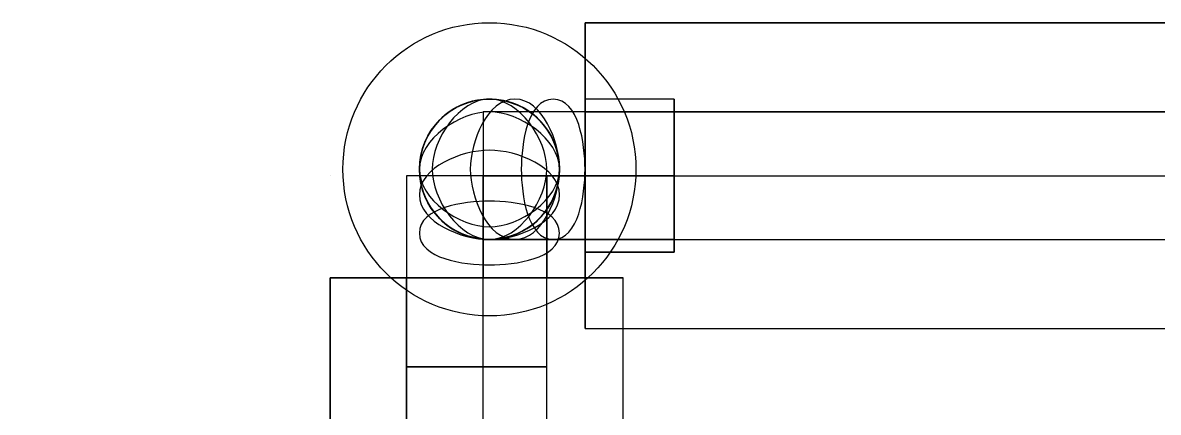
# Model space of a CAD drawing. Header units: metres. Extents: x 114 to 218, y 8 to 180.
# Drawn here: x 169.263 to 170.635, y 85.216 to 85.686 of the extents above; entities that cross this region are included whole.
import ezdxf

# ---------------------------------------------------------------- set-up
doc = ezdxf.new("R2010")
doc.units = ezdxf.units.M
doc.header["$MEASUREMENT"] = 0
for name, color, linetype in [('_Route', 7, 'Continuous'), ('PL-DHW-Fitting', 7, 'Continuous'), ('PL-DHW-Pipe', 7, 'Continuous'), ('PL-DHW-Pipe_Fitting-Insulation', 7, 'Continuous')]:
    doc.layers.add(name, color=color, linetype=linetype)

msp = doc.modelspace()

# ---------------------------------------------------------------- linework, layer by layer
at = {"layer": '_Route', "color": 4, "true_color": 0x00ffff}
msp.add_lwpolyline([(126.489, 57.984), (150.623, 57.984), (150.623, 65.1518), (169.8193, 65.1518), (169.8193, 85.5019), (182.2324, 85.5019)], dxfattribs=at)
msp.add_lwpolyline([(126.489, 57.984), (150.623, 57.984), (150.623, 65.1518), (169.8193, 65.1518), (169.8193, 85.5019), (182.2324, 85.5019)], dxfattribs=at)
at = {"layer": 'PL-DHW-Fitting', "color": 1, "true_color": 0xff0000}
for points in [[(169.8193, 85.5942), (169.8193, 85.5942)], [(169.8193, 85.5942), (169.8193, 85.5942)], [(169.8193, 85.5942), (169.8193, 85.5942)], [(169.8193, 85.5942), (169.8193, 85.5942)], [(169.9424, 85.5942), (169.9424, 85.5634), (169.9424, 85.5019), (169.9424, 85.4403), (169.9424, 85.4096), (169.9424, 85.4403), (169.9424, 85.5019), (169.9424, 85.5634), (169.9424, 85.5942)], [(170.0501, 85.5942), (169.9424, 85.5942)], [(170.0501, 85.5942), (169.9424, 85.5942)], [(169.9424, 85.5942), (169.9424, 85.5634), (169.9424, 85.5019), (169.9424, 85.4403), (169.9424, 85.4096), (169.9424, 85.4403), (169.9424, 85.5019), (169.9424, 85.5634), (169.9424, 85.5942)], [(170.0501, 85.5942), (169.9424, 85.5942)], [(170.0501, 85.5942), (169.9424, 85.5942)], [(170.0501, 85.4096), (170.0501, 85.4403), (170.0501, 85.5019), (170.0501, 85.5634), (170.0501, 85.5942), (170.0501, 85.5634), (170.0501, 85.5019), (170.0501, 85.4403), (170.0501, 85.4096)], [(170.0501, 85.4096), (170.0501, 85.4403), (170.0501, 85.5019), (170.0501, 85.5634), (170.0501, 85.5942), (170.0501, 85.5634), (170.0501, 85.5019), (170.0501, 85.4403), (170.0501, 85.4096)], [(169.8193, 85.5788), (169.8193, 85.5788)], [(169.8193, 85.5788), (169.8193, 85.5788)], [(169.8193, 85.5788), (169.8193, 85.5634), (169.8193, 85.4865), (169.8193, 85.3788)], [(169.8193, 85.5788), (169.8193, 85.5788)], [(169.8193, 85.5788), (169.8193, 85.5788)], [(169.8193, 85.5788), (169.8193, 85.5788)], [(169.8193, 85.5788), (169.8193, 85.5788)], [(169.9424, 85.5788), (169.8501, 85.5788), (169.8193, 85.5788)], [(169.9424, 85.5788), (169.8501, 85.5788), (169.8193, 85.5788)], [(169.8193, 85.5788), (169.8193, 85.5788)], [(169.8193, 85.5788), (169.8193, 85.5788)], [(169.8193, 85.5788), (169.8193, 85.5634), (169.8193, 85.4865), (169.8193, 85.3788)], [(169.8193, 85.5788), (169.8193, 85.5788)], [(169.8193, 85.5788), (169.8193, 85.5788)], [(169.8193, 85.5788), (169.8193, 85.5788)], [(169.8193, 85.5788), (169.8193, 85.5788)], [(169.9424, 85.5788), (169.8501, 85.5788), (169.8193, 85.5788)], [(169.9424, 85.5788), (169.8501, 85.5788), (169.8193, 85.5788)], [(169.9424, 85.4249), (169.9424, 85.4403), (169.9424, 85.5019), (169.9424, 85.5634), (169.9424, 85.5788), (169.9424, 85.5634), (169.9424, 85.5019), (169.9424, 85.4403), (169.9424, 85.4249)], [(169.9424, 85.5788), (169.9424, 85.5634), (169.9424, 85.5019), (169.9424, 85.4403), (169.9424, 85.4249), (169.9424, 85.4403), (169.9424, 85.5019), (169.9424, 85.5634), (169.9424, 85.5788), (169.9424, 85.5634), (169.9424, 85.5019), (169.9424, 85.4403), (169.9424, 85.4249), (169.9424, 85.4403), (169.9424, 85.5019), (169.9424, 85.5634), (169.9424, 85.5788)], [(170.0501, 85.5788), (169.9424, 85.5788)], [(169.9424, 85.5788), (169.9424, 85.5788)], [(170.0501, 85.5788), (169.9424, 85.5788)], [(169.9424, 85.5788), (169.9424, 85.5788)], [(169.9424, 85.4249), (169.9424, 85.4403), (169.9424, 85.5019), (169.9424, 85.5634), (169.9424, 85.5788), (169.9424, 85.5634), (169.9424, 85.5019), (169.9424, 85.4403), (169.9424, 85.4249)], [(169.9424, 85.5788), (169.9424, 85.5634), (169.9424, 85.5019), (169.9424, 85.4403), (169.9424, 85.4249), (169.9424, 85.4403), (169.9424, 85.5019), (169.9424, 85.5634), (169.9424, 85.5788), (169.9424, 85.5634), (169.9424, 85.5019), (169.9424, 85.4403), (169.9424, 85.4249), (169.9424, 85.4403), (169.9424, 85.5019), (169.9424, 85.5634), (169.9424, 85.5788)], [(170.0501, 85.5788), (169.9424, 85.5788)], [(169.9424, 85.5788), (169.9424, 85.5788)], [(170.0501, 85.5788), (169.9424, 85.5788)], [(169.9424, 85.5788), (169.9424, 85.5788)], [(170.0501, 85.4249), (170.0501, 85.4403), (170.0501, 85.5019), (170.0501, 85.5634), (170.0501, 85.5788), (170.0501, 85.5634), (170.0501, 85.5019), (170.0501, 85.4403), (170.0501, 85.4249)], [(170.0501, 85.4249), (170.0501, 85.4403), (170.0501, 85.5019), (170.0501, 85.5634), (170.0501, 85.5788), (170.0501, 85.5634), (170.0501, 85.5019), (170.0501, 85.4403), (170.0501, 85.4249)], [(169.727, 85.5019), (169.727, 85.5019)], [(169.727, 85.5019), (169.727, 85.5019)], [(169.727, 85.5019), (169.727, 85.5019)], [(169.727, 85.5019), (169.727, 85.4711), (169.727, 85.3788)], [(169.727, 85.5019), (169.727, 85.4711), (169.727, 85.3788)], [(169.727, 85.5019), (169.727, 85.5019)], [(169.727, 85.5019), (169.727, 85.5019)], [(169.727, 85.5019), (169.727, 85.5019)], [(169.9424, 85.5019), (169.8347, 85.5019), (169.7578, 85.5019), (169.727, 85.5019)], [(169.727, 85.5019), (169.727, 85.5019)], [(169.727, 85.5019), (169.727, 85.5019)], [(169.727, 85.5019), (169.727, 85.5019)], [(169.727, 85.5019), (169.727, 85.5019)], [(169.727, 85.5019), (169.727, 85.5019)], [(169.727, 85.5019), (169.727, 85.5019)], [(169.727, 85.5019), (169.727, 85.4711), (169.727, 85.3788)], [(169.727, 85.5019), (169.727, 85.4711), (169.727, 85.3788)], [(169.727, 85.5019), (169.727, 85.5019)], [(169.727, 85.5019), (169.727, 85.5019)], [(169.727, 85.5019), (169.727, 85.5019)], [(169.9424, 85.5019), (169.8347, 85.5019), (169.7578, 85.5019), (169.727, 85.5019)], [(169.727, 85.5019), (169.727, 85.5019)], [(169.727, 85.5019), (169.727, 85.5019)], [(169.727, 85.5019), (169.727, 85.5019)], [(169.8962, 85.5019), (169.8962, 85.5019)], [(169.8962, 85.5019), (169.8962, 85.5019)], [(169.8962, 85.5019), (169.8962, 85.5019)], [(169.8962, 85.5019), (169.8962, 85.4711), (169.8962, 85.3788)], [(169.8962, 85.3788), (169.8962, 85.4711), (169.8962, 85.5019)], [(169.8962, 85.5019), (169.8962, 85.5019)], [(169.8962, 85.5019), (169.8962, 85.5019)], [(169.8962, 85.5019), (169.8962, 85.5019)], [(169.9424, 85.5019), (169.9116, 85.5019), (169.8962, 85.5019)], [(169.8962, 85.5019), (169.8962, 85.5019)], [(169.8962, 85.5019), (169.8962, 85.5019)], [(169.8962, 85.5019), (169.8962, 85.5019)], [(169.8962, 85.5019), (169.8962, 85.5019)], [(169.8962, 85.5019), (169.8962, 85.5019)], [(169.8962, 85.5019), (169.8962, 85.4711), (169.8962, 85.3788)], [(169.8962, 85.3788), (169.8962, 85.4711), (169.8962, 85.5019)], [(169.8962, 85.5019), (169.8962, 85.5019)], [(169.8962, 85.5019), (169.8962, 85.5019)], [(169.8962, 85.5019), (169.8962, 85.5019)], [(169.9424, 85.5019), (169.9116, 85.5019), (169.8962, 85.5019)], [(169.8962, 85.5019), (169.8962, 85.5019)], [(169.8962, 85.5019), (169.8962, 85.5019)], [(170.0501, 85.5019), (169.9424, 85.5019)], [(170.0501, 85.5019), (169.9424, 85.5019)], [(170.0501, 85.5019), (169.9424, 85.5019)], [(170.0501, 85.5019), (169.9424, 85.5019)], [(169.9424, 85.5019), (169.9424, 85.5019)], [(169.9424, 85.5019), (169.9424, 85.5019)], [(169.9424, 85.5019), (169.9424, 85.5019)], [(169.9424, 85.5019), (169.9424, 85.5019)], [(170.0501, 85.5019), (169.9424, 85.5019)], [(170.0501, 85.5019), (169.9424, 85.5019)], [(170.0501, 85.5019), (169.9424, 85.5019)], [(170.0501, 85.5019), (169.9424, 85.5019)], [(169.9424, 85.5019), (169.9424, 85.5019)], [(169.9424, 85.5019), (169.9424, 85.5019)], [(169.9424, 85.5019), (169.9424, 85.5019)], [(169.9424, 85.5019), (169.9424, 85.5019)], [(170.0501, 85.5019), (170.0501, 85.5019)], [(170.0501, 85.5019), (170.0501, 85.5019)], [(170.0501, 85.5019), (170.0501, 85.5019)], [(170.0501, 85.5019), (170.0501, 85.5019)], [(169.8193, 85.4249), (169.8193, 85.4249)], [(169.8193, 85.4249), (169.8193, 85.4249)], [(169.8193, 85.4249), (169.8193, 85.4096), (169.8193, 85.3788)], [(169.8193, 85.4249), (169.8193, 85.4249)], [(169.8193, 85.4249), (169.8193, 85.4249)], [(169.8193, 85.4249), (169.8193, 85.4249)], [(169.8193, 85.4249), (169.8193, 85.4249)], [(169.9424, 85.4249), (169.8501, 85.4249), (169.8193, 85.4249)], [(169.8193, 85.4249), (169.8501, 85.4249), (169.9424, 85.4249)], [(169.8193, 85.4249), (169.8193, 85.4249)], [(169.8193, 85.4249), (169.8193, 85.4249)], [(169.8193, 85.4249), (169.8193, 85.4096), (169.8193, 85.3788)], [(169.8193, 85.4249), (169.8193, 85.4249)], [(169.8193, 85.4249), (169.8193, 85.4249)], [(169.8193, 85.4249), (169.8193, 85.4249)], [(169.8193, 85.4249), (169.8193, 85.4249)], [(169.9424, 85.4249), (169.8501, 85.4249), (169.8193, 85.4249)], [(169.8193, 85.4249), (169.8501, 85.4249), (169.9424, 85.4249)], [(170.0501, 85.4249), (169.9424, 85.4249)], [(169.9424, 85.4249), (169.9424, 85.4249)], [(169.9424, 85.4249), (170.0501, 85.4249)], [(169.9424, 85.4249), (169.9424, 85.4249)], [(170.0501, 85.4249), (169.9424, 85.4249)], [(169.9424, 85.4249), (169.9424, 85.4249)], [(169.9424, 85.4249), (170.0501, 85.4249)], [(169.9424, 85.4249), (169.9424, 85.4249)], [(169.8193, 85.4096), (169.8193, 85.4096)], [(169.8193, 85.4096), (169.8193, 85.4096)], [(169.8193, 85.4096), (169.8193, 85.4096)], [(169.8193, 85.4096), (169.8193, 85.4096)], [(169.8193, 85.4096), (169.8193, 85.4096)], [(169.8193, 85.4096), (169.8193, 85.4096)], [(170.0501, 85.4096), (169.9424, 85.4096)], [(169.9424, 85.4096), (170.0501, 85.4096)], [(170.0501, 85.4096), (169.9424, 85.4096)], [(169.9424, 85.4096), (170.0501, 85.4096)], [(169.8962, 85.3788), (169.8809, 85.3788), (169.8193, 85.3788), (169.7578, 85.3788), (169.727, 85.3788), (169.7578, 85.3788), (169.8193, 85.3788), (169.8809, 85.3788), (169.8962, 85.3788)], [(169.727, 85.3788), (169.7578, 85.3788), (169.8193, 85.3788), (169.8655, 85.3788), (169.8962, 85.3788), (169.8655, 85.3788), (169.8193, 85.3788), (169.7578, 85.3788), (169.727, 85.3788)], [(169.8962, 85.3788), (169.8655, 85.3788), (169.8193, 85.3788), (169.7578, 85.3788), (169.727, 85.3788), (169.7578, 85.3788), (169.8193, 85.3788), (169.8655, 85.3788), (169.8962, 85.3788)], [(169.727, 85.3788), (169.7578, 85.3788), (169.8193, 85.3788), (169.8655, 85.3788), (169.8962, 85.3788), (169.8655, 85.3788), (169.8193, 85.3788), (169.7578, 85.3788), (169.727, 85.3788), (169.727, 85.2711)], [(169.727, 85.2711), (169.727, 85.3788)], [(169.727, 85.3788), (169.727, 85.3788)], [(169.8962, 85.3788), (169.8655, 85.3788), (169.8193, 85.3788), (169.7578, 85.3788), (169.727, 85.3788), (169.7578, 85.3788), (169.8193, 85.3788), (169.8655, 85.3788), (169.8962, 85.3788)], [(169.727, 85.3788), (169.727, 85.2711)], [(169.727, 85.3788), (169.727, 85.2711)], [(169.727, 85.3788), (169.727, 85.3788)], [(169.8962, 85.3788), (169.8809, 85.3788), (169.8193, 85.3788), (169.7578, 85.3788), (169.727, 85.3788), (169.7578, 85.3788), (169.8193, 85.3788), (169.8809, 85.3788), (169.8962, 85.3788)], [(169.727, 85.3788), (169.7578, 85.3788), (169.8193, 85.3788), (169.8655, 85.3788), (169.8962, 85.3788), (169.8655, 85.3788), (169.8193, 85.3788), (169.7578, 85.3788), (169.727, 85.3788)], [(169.8962, 85.3788), (169.8655, 85.3788), (169.8193, 85.3788), (169.7578, 85.3788), (169.727, 85.3788), (169.7578, 85.3788), (169.8193, 85.3788), (169.8655, 85.3788), (169.8962, 85.3788)], [(169.727, 85.3788), (169.7578, 85.3788), (169.8193, 85.3788), (169.8655, 85.3788), (169.8962, 85.3788), (169.8655, 85.3788), (169.8193, 85.3788), (169.7578, 85.3788), (169.727, 85.3788), (169.727, 85.2711)], [(169.727, 85.2711), (169.727, 85.3788)], [(169.727, 85.3788), (169.727, 85.3788)], [(169.8962, 85.3788), (169.8655, 85.3788), (169.8193, 85.3788), (169.7578, 85.3788), (169.727, 85.3788), (169.7578, 85.3788), (169.8193, 85.3788), (169.8655, 85.3788), (169.8962, 85.3788)], [(169.727, 85.3788), (169.727, 85.2711)], [(169.727, 85.3788), (169.727, 85.2711)], [(169.727, 85.3788), (169.727, 85.3788)], [(169.8193, 85.2711), (169.8193, 85.3788)], [(169.8193, 85.2711), (169.8193, 85.3788)], [(169.8193, 85.2711), (169.8193, 85.3788)], [(169.8193, 85.2711), (169.8193, 85.3788)], [(169.8193, 85.3788), (169.8193, 85.3788)], [(169.8193, 85.3788), (169.8193, 85.3788)], [(169.8193, 85.3788), (169.8193, 85.3788)], [(169.8193, 85.3788), (169.8193, 85.3788)], [(169.8193, 85.2711), (169.8193, 85.3788)], [(169.8193, 85.2711), (169.8193, 85.3788)], [(169.8193, 85.2711), (169.8193, 85.3788)], [(169.8193, 85.2711), (169.8193, 85.3788)], [(169.8193, 85.3788), (169.8193, 85.3788)], [(169.8193, 85.3788), (169.8193, 85.3788)], [(169.8193, 85.3788), (169.8193, 85.3788)], [(169.8193, 85.3788), (169.8193, 85.3788)], [(169.8962, 85.2711), (169.8962, 85.3788)], [(169.8962, 85.2711), (169.8962, 85.3788)], [(169.8962, 85.3788), (169.8962, 85.3788)], [(169.8962, 85.2711), (169.8962, 85.3788)], [(169.8962, 85.2711), (169.8962, 85.3788)], [(169.8962, 85.2711), (169.8962, 85.3788)], [(169.8962, 85.2711), (169.8962, 85.3788)], [(169.8962, 85.3788), (169.8962, 85.3788)], [(169.8962, 85.2711), (169.8962, 85.3788)], [(169.8962, 85.2711), (169.8962, 85.3788)], [(169.727, 85.2711), (169.7578, 85.2711), (169.8193, 85.2711), (169.8655, 85.2711), (169.8962, 85.2711), (169.8655, 85.2711), (169.8193, 85.2711), (169.7578, 85.2711), (169.727, 85.2711), (169.7578, 85.2711), (169.8193, 85.2711), (169.8809, 85.2711), (169.8962, 85.2711), (169.8809, 85.2711), (169.8193, 85.2711), (169.7578, 85.2711), (169.727, 85.2711)], [(169.727, 85.2711), (169.7578, 85.2711), (169.8193, 85.2711), (169.8655, 85.2711), (169.8962, 85.2711), (169.8655, 85.2711), (169.8193, 85.2711), (169.7578, 85.2711), (169.727, 85.2711), (169.7578, 85.2711), (169.8193, 85.2711), (169.8809, 85.2711), (169.8962, 85.2711), (169.8809, 85.2711), (169.8193, 85.2711), (169.7578, 85.2711), (169.727, 85.2711)], [(169.8193, 85.2711), (169.8193, 85.2711)], [(169.8193, 85.2711), (169.8193, 85.2711)], [(169.8193, 85.2711), (169.8193, 85.2711)], [(169.8193, 85.2711), (169.8193, 85.2711)]]:
    msp.add_lwpolyline(points, dxfattribs=at)
msp.add_circle((169.827, 85.5096), 0.0846, dxfattribs=at)
msp.add_circle((169.827, 85.5096), 0.0846, dxfattribs=at)
msp.add_circle((169.827, 85.5096), 0.0846, dxfattribs=at)
msp.add_circle((169.827, 85.5096), 0.0846, dxfattribs=at)
msp.add_circle((169.827, 85.5096), 0.0846, dxfattribs=at)
msp.add_circle((169.827, 85.5096), 0.0846, dxfattribs=at)
msp.add_circle((169.827, 85.5096), 0.0846, dxfattribs=at)
msp.add_circle((169.827, 85.5096), 0.0846, dxfattribs=at)
msp.add_circle((169.827, 85.5096), 0.0846, dxfattribs=at)
msp.add_circle((169.827, 85.5096), 0.0846, dxfattribs=at)
msp.add_circle((169.827, 85.5096), 0.0846, dxfattribs=at)
msp.add_circle((169.827, 85.5096), 0.0846, dxfattribs=at)
msp.add_circle((169.827, 85.5096), 0.0846, dxfattribs=at)
msp.add_circle((169.827, 85.5096), 0.0846, dxfattribs=at)
msp.add_circle((169.827, 85.5096), 0.0846, dxfattribs=at)
msp.add_circle((169.827, 85.5096), 0.0846, dxfattribs=at)
msp.add_circle((169.827, 85.5096), 0.0846, dxfattribs=at)
msp.add_circle((169.827, 85.5096), 0.0846, dxfattribs=at)
msp.add_circle((169.827, 85.5096), 0.0846, dxfattribs=at)
msp.add_circle((169.827, 85.5096), 0.0846, dxfattribs=at)
msp.add_circle((169.827, 85.5096), 0.0846, dxfattribs=at)
msp.add_circle((169.827, 85.5096), 0.0846, dxfattribs=at)
msp.add_circle((169.827, 85.5096), 0.0846, dxfattribs=at)
msp.add_circle((169.827, 85.5096), 0.0846, dxfattribs=at)
msp.add_circle((169.827, 85.5096), 0.0846, dxfattribs=at)
msp.add_circle((169.827, 85.5096), 0.0846, dxfattribs=at)
for centre, start, end in [((169.827, 85.5096), 237.2974, 180.0178), ((169.827, 85.5096), 32.6828, 327.2834), ((169.827, 85.5096), 327.2756, 269.9996), ((169.827, 85.5096), 237.2974, 180.0178), ((169.827, 85.5096), 32.6828, 327.2834), ((169.827, 85.5096), 327.2756, 269.9996), ((169.827, 85.5095), 302.7212, 237.2891), ((169.827, 85.5095), 302.7212, 237.2891), ((169.827, 85.5096), 90, 32.6798), ((169.827, 85.5096), 90, 32.6798), ((169.827, 85.5096), 0, 302.6962), ((169.827, 85.5096), 0, 302.6962), ((169.827, 85.5096), 0, 90), ((169.827, 85.5096), 0, 90), ((169.827, 85.5096), 180, 270), ((169.827, 85.5096), 180, 270), ((169.827, 85.5096), 270, 0), ((169.827, 85.5096), 270, 0), ((169.827, 85.5096), 270, 0), ((169.827, 85.5096), 270, 0)]:
    msp.add_arc(centre, 0.0846, start, end, dxfattribs=at)
for points, start_tangent, end_tangent in [([(169.827, 85.5942), (169.7578, 85.5096)], (-1, 0), (0, -1)), ([(169.827, 85.5942), (169.7578, 85.5096)], (-1, 0), (0, -1)), ([(169.8578, 85.5942), (169.8039, 85.5096)], (-1, 0), (0, -1)), ([(169.8578, 85.5942), (169.8039, 85.5096)], (-1, 0), (0, -1)), ([(169.8962, 85.5096), (169.827, 85.5942)], (0, 1), (-1, 0)), ([(169.8962, 85.5096), (169.827, 85.5942)], (0, 1), (-1, 0)), ([(169.9116, 85.5096), (169.8578, 85.5942)], (0, 1), (-1, 0)), ([(169.9116, 85.5096), (169.8578, 85.5942)], (0, 1), (-1, 0)), ([(169.9039, 85.5942), (169.8655, 85.5096)], (-1, 0), (0, -1)), ([(169.9039, 85.5942), (169.8655, 85.5096)], (-1, 0), (0, -1)), ([(169.9424, 85.5096), (169.9039, 85.5942)], (0, 1), (-1, 0)), ([(169.9424, 85.5096), (169.9039, 85.5942)], (0, 1), (-1, 0)), ([(169.827, 85.5788), (169.7424, 85.5096)], (-1, 0), (0, -1)), ([(169.827, 85.5788), (169.7424, 85.5096)], (-1, 0), (0, -1)), ([(169.9116, 85.5096), (169.827, 85.5788)], (0, 1), (-1, 0)), ([(169.9116, 85.5096), (169.827, 85.5788)], (0, 1), (-1, 0)), ([(169.827, 85.5326), (169.7424, 85.4788)], (-1, 0), (0, -1)), ([(169.827, 85.5326), (169.7424, 85.4788)], (-1, 0), (0, -1)), ([(169.9116, 85.4788), (169.827, 85.5326)], (0, 1), (-1, 0)), ([(169.9116, 85.4788), (169.827, 85.5326)], (0, 1), (-1, 0)), ([(169.7424, 85.5096), (169.827, 85.4403)], (0, -1), (1, 0)), ([(169.7424, 85.5096), (169.827, 85.4403)], (0, -1), (1, 0)), ([(169.7578, 85.5096), (169.827, 85.425)], (0, -1), (1, 0)), ([(169.7578, 85.5096), (169.827, 85.425)], (0, -1), (1, 0)), ([(169.8039, 85.5096), (169.8578, 85.425)], (0, -1), (1, 0)), ([(169.8039, 85.5096), (169.8578, 85.425)], (0, -1), (1, 0)), ([(169.827, 85.4403), (169.9116, 85.5096)], (1, 0), (0, 1)), ([(169.827, 85.425), (169.8962, 85.5096)], (1, 0), (0, 1)), ([(169.827, 85.4403), (169.9116, 85.5096)], (1, 0), (0, 1)), ([(169.827, 85.425), (169.8962, 85.5096)], (1, 0), (0, 1)), ([(169.8578, 85.425), (169.9116, 85.5096)], (1, 0), (0, 1)), ([(169.8578, 85.425), (169.9116, 85.5096)], (1, 0), (0, 1)), ([(169.8655, 85.5096), (169.9039, 85.425)], (0, -1), (1, 0)), ([(169.8655, 85.5096), (169.9039, 85.425)], (0, -1), (1, 0)), ([(169.9039, 85.425), (169.9424, 85.5096)], (1, 0), (0, 1)), ([(169.9039, 85.425), (169.9424, 85.5096)], (1, 0), (0, 1)), ([(169.7424, 85.4788), (169.827, 85.4249)], (0, -1), (1, 0)), ([(169.7424, 85.4788), (169.827, 85.4249)], (0, -1), (1, 0)), ([(169.827, 85.4249), (169.9116, 85.4788)], (1, 0), (0, 1)), ([(169.827, 85.4249), (169.9116, 85.4788)], (1, 0), (0, 1)), ([(169.827, 85.4711), (169.7424, 85.4326)], (-1, 0), (0, -1)), ([(169.827, 85.4711), (169.7424, 85.4326)], (-1, 0), (0, -1)), ([(169.9116, 85.4326), (169.827, 85.4711)], (0, 1), (-1, 0)), ([(169.9116, 85.4326), (169.827, 85.4711)], (0, 1), (-1, 0)), ([(169.7424, 85.4326), (169.827, 85.3942)], (0, -1), (1, 0)), ([(169.7424, 85.4326), (169.827, 85.3942)], (0, -1), (1, 0)), ([(169.827, 85.3942), (169.9116, 85.4326)], (1, 0), (0, 1)), ([(169.827, 85.3942), (169.9116, 85.4326)], (1, 0), (0, 1))]:
    msp.add_spline(points, degree=3, dxfattribs=dict(at, start_tangent=start_tangent, end_tangent=end_tangent))
at = {"layer": 'PL-DHW-Pipe', "color": 1, "true_color": 0xff0000}
for points in [[(169.8193, 85.5788), (169.8193, 85.5788)], [(169.8193, 85.5788), (169.8193, 85.5788)], [(169.9424, 85.5788), (169.9424, 85.5634), (169.9424, 85.5019), (169.9424, 85.4403), (169.9424, 85.4249), (169.9424, 85.4403), (169.9424, 85.5019), (169.9424, 85.5634), (169.9424, 85.5788), (182.2324, 85.5788)], [(182.2324, 85.5788), (169.9424, 85.5788)], [(169.9424, 85.5788), (169.9424, 85.5634), (169.9424, 85.5019), (169.9424, 85.4403), (169.9424, 85.4249), (169.9424, 85.4403), (169.9424, 85.5019), (169.9424, 85.5634), (169.9424, 85.5788), (182.2324, 85.5788)], [(182.2324, 85.5788), (169.9424, 85.5788)], [(169.727, 85.5019), (169.727, 85.5019)], [(169.727, 85.5019), (169.727, 85.5019)], [(169.8962, 85.5019), (169.8962, 85.5019)], [(169.8962, 85.5019), (169.8962, 85.5019)], [(169.8962, 85.5019), (169.8962, 85.5019)], [(169.8962, 85.5019), (169.8962, 85.5019)], [(169.9424, 85.5019), (182.2324, 85.5019)], [(169.9424, 85.5019), (169.9424, 85.5019), (182.2324, 85.5019)], [(169.9424, 85.5019), (182.2324, 85.5019)], [(169.9424, 85.5019), (169.9424, 85.5019), (182.2324, 85.5019)], [(169.8193, 85.4249), (169.8193, 85.4249)], [(169.8193, 85.4249), (169.8193, 85.4249)], [(169.9424, 85.4249), (182.2324, 85.4249)], [(169.9424, 85.4249), (182.2324, 85.4249)], [(169.9424, 85.4249), (182.2324, 85.4249)], [(169.9424, 85.4249), (182.2324, 85.4249)], [(169.8962, 85.3788), (169.8655, 85.3788), (169.8193, 85.3788), (169.7578, 85.3788), (169.727, 85.3788), (169.7578, 85.3788), (169.8193, 85.3788), (169.8655, 85.3788), (169.8962, 85.3788)], [(169.727, 84.579), (169.727, 85.3788)], [(169.727, 85.3788), (169.727, 84.579)], [(169.8962, 85.3788), (169.8655, 85.3788), (169.8193, 85.3788), (169.7578, 85.3788), (169.727, 85.3788), (169.7578, 85.3788), (169.8193, 85.3788), (169.8655, 85.3788), (169.8962, 85.3788)], [(169.727, 84.579), (169.727, 85.3788)], [(169.727, 85.3788), (169.727, 84.579)], [(169.8193, 84.579), (169.8193, 85.3788)], [(169.8193, 84.579), (169.8193, 85.3788)], [(169.8193, 84.579), (169.8193, 85.3788)], [(169.8193, 84.579), (169.8193, 85.3788)], [(169.8962, 84.579), (169.8962, 85.3788)], [(169.8962, 85.3788), (169.8962, 85.3788)], [(169.8962, 84.579), (169.8962, 85.3788)], [(169.8962, 84.579), (169.8962, 85.3788)], [(169.8962, 85.3788), (169.8962, 85.3788)], [(169.8962, 84.579), (169.8962, 85.3788)]]:
    msp.add_lwpolyline(points, dxfattribs=at)
msp.add_circle((169.827, 85.5096), 0.0846, dxfattribs=at)
msp.add_circle((169.827, 85.5096), 0.0846, dxfattribs=at)
msp.add_circle((169.827, 85.5096), 0.0846, dxfattribs=at)
msp.add_circle((169.827, 85.5096), 0.0846, dxfattribs=at)
at = {"layer": 'PL-DHW-Pipe_Fitting-Insulation', "color": 7, "true_color": 0xfafafa}
for points in [[(169.8193, 85.6864), (169.8193, 85.6864)], [(169.8193, 85.6864), (169.8193, 85.6864)], [(169.9424, 85.6864), (169.9424, 85.6557), (169.9424, 85.5942), (169.9424, 85.5019), (169.9424, 85.4096), (169.9424, 85.348), (169.9424, 85.3173), (169.9424, 85.348), (169.9424, 85.4096), (169.9424, 85.5019), (169.9424, 85.5942), (169.9424, 85.6557), (169.9424, 85.6864), (182.2324, 85.6864)], [(182.2324, 85.6864), (169.9424, 85.6864)], [(169.9424, 85.6864), (169.9424, 85.6557), (169.9424, 85.5942), (169.9424, 85.5019), (169.9424, 85.4096), (169.9424, 85.348), (169.9424, 85.3173), (169.9424, 85.348), (169.9424, 85.4096), (169.9424, 85.5019), (169.9424, 85.5942), (169.9424, 85.6557), (169.9424, 85.6864), (182.2324, 85.6864)], [(182.2324, 85.6864), (169.9424, 85.6864)], [(169.6348, 85.5019), (169.6348, 85.5019)], [(169.6348, 85.5019), (169.6348, 85.5019)], [(169.9424, 85.5019), (182.2324, 85.5019)], [(169.9424, 85.5019), (169.9424, 85.5019), (182.2324, 85.5019)], [(169.9424, 85.5019), (182.2324, 85.5019)], [(169.9424, 85.5019), (169.9424, 85.5019), (182.2324, 85.5019)], [(169.9885, 85.5019), (169.9885, 85.5019)], [(169.9885, 85.5019), (169.9885, 85.5019)], [(169.9885, 85.5019), (169.9885, 85.5019)], [(169.9885, 85.5019), (169.9885, 85.5019)], [(169.9885, 85.3788), (169.9731, 85.3788), (169.9116, 85.3788), (169.8193, 85.3788), (169.727, 85.3788), (169.6501, 85.3788), (169.6348, 85.3788), (169.6501, 85.3788), (169.727, 85.3788), (169.8193, 85.3788), (169.9116, 85.3788), (169.9731, 85.3788), (169.9885, 85.3788)], [(169.6348, 84.579), (169.6348, 85.3788)], [(169.6348, 85.3788), (169.6348, 84.579)], [(169.9885, 85.3788), (169.9731, 85.3788), (169.9116, 85.3788), (169.8193, 85.3788), (169.727, 85.3788), (169.6501, 85.3788), (169.6348, 85.3788), (169.6501, 85.3788), (169.727, 85.3788), (169.8193, 85.3788), (169.9116, 85.3788), (169.9731, 85.3788), (169.9885, 85.3788)], [(169.6348, 84.579), (169.6348, 85.3788)], [(169.6348, 85.3788), (169.6348, 84.579)], [(169.8193, 84.579), (169.8193, 85.3788)], [(169.8193, 84.579), (169.8193, 85.3788)], [(169.8193, 84.579), (169.8193, 85.3788)], [(169.8193, 84.579), (169.8193, 85.3788)], [(169.9885, 84.579), (169.9885, 85.3788)], [(169.9885, 85.3788), (169.9885, 85.3788)], [(169.9885, 84.579), (169.9885, 85.3788)], [(169.9885, 84.579), (169.9885, 85.3788)], [(169.9885, 85.3788), (169.9885, 85.3788)], [(169.9885, 84.579), (169.9885, 85.3788)], [(169.8193, 85.3173), (169.8193, 85.3173)], [(169.8193, 85.3173), (169.8193, 85.3173)], [(169.9424, 85.3173), (182.2324, 85.3173)], [(169.9424, 85.3173), (182.2324, 85.3173)], [(169.9424, 85.3173), (182.2324, 85.3173)], [(169.9424, 85.3173), (182.2324, 85.3173)]]:
    msp.add_lwpolyline(points, dxfattribs=at)
msp.add_circle((169.827, 85.5096), 0.1769, dxfattribs=at)
msp.add_circle((169.827, 85.5096), 0.1769, dxfattribs=at)
msp.add_circle((169.827, 85.5096), 0.1769, dxfattribs=at)
msp.add_circle((169.827, 85.5096), 0.1769, dxfattribs=at)

doc.saveas('drawing.dxf')
